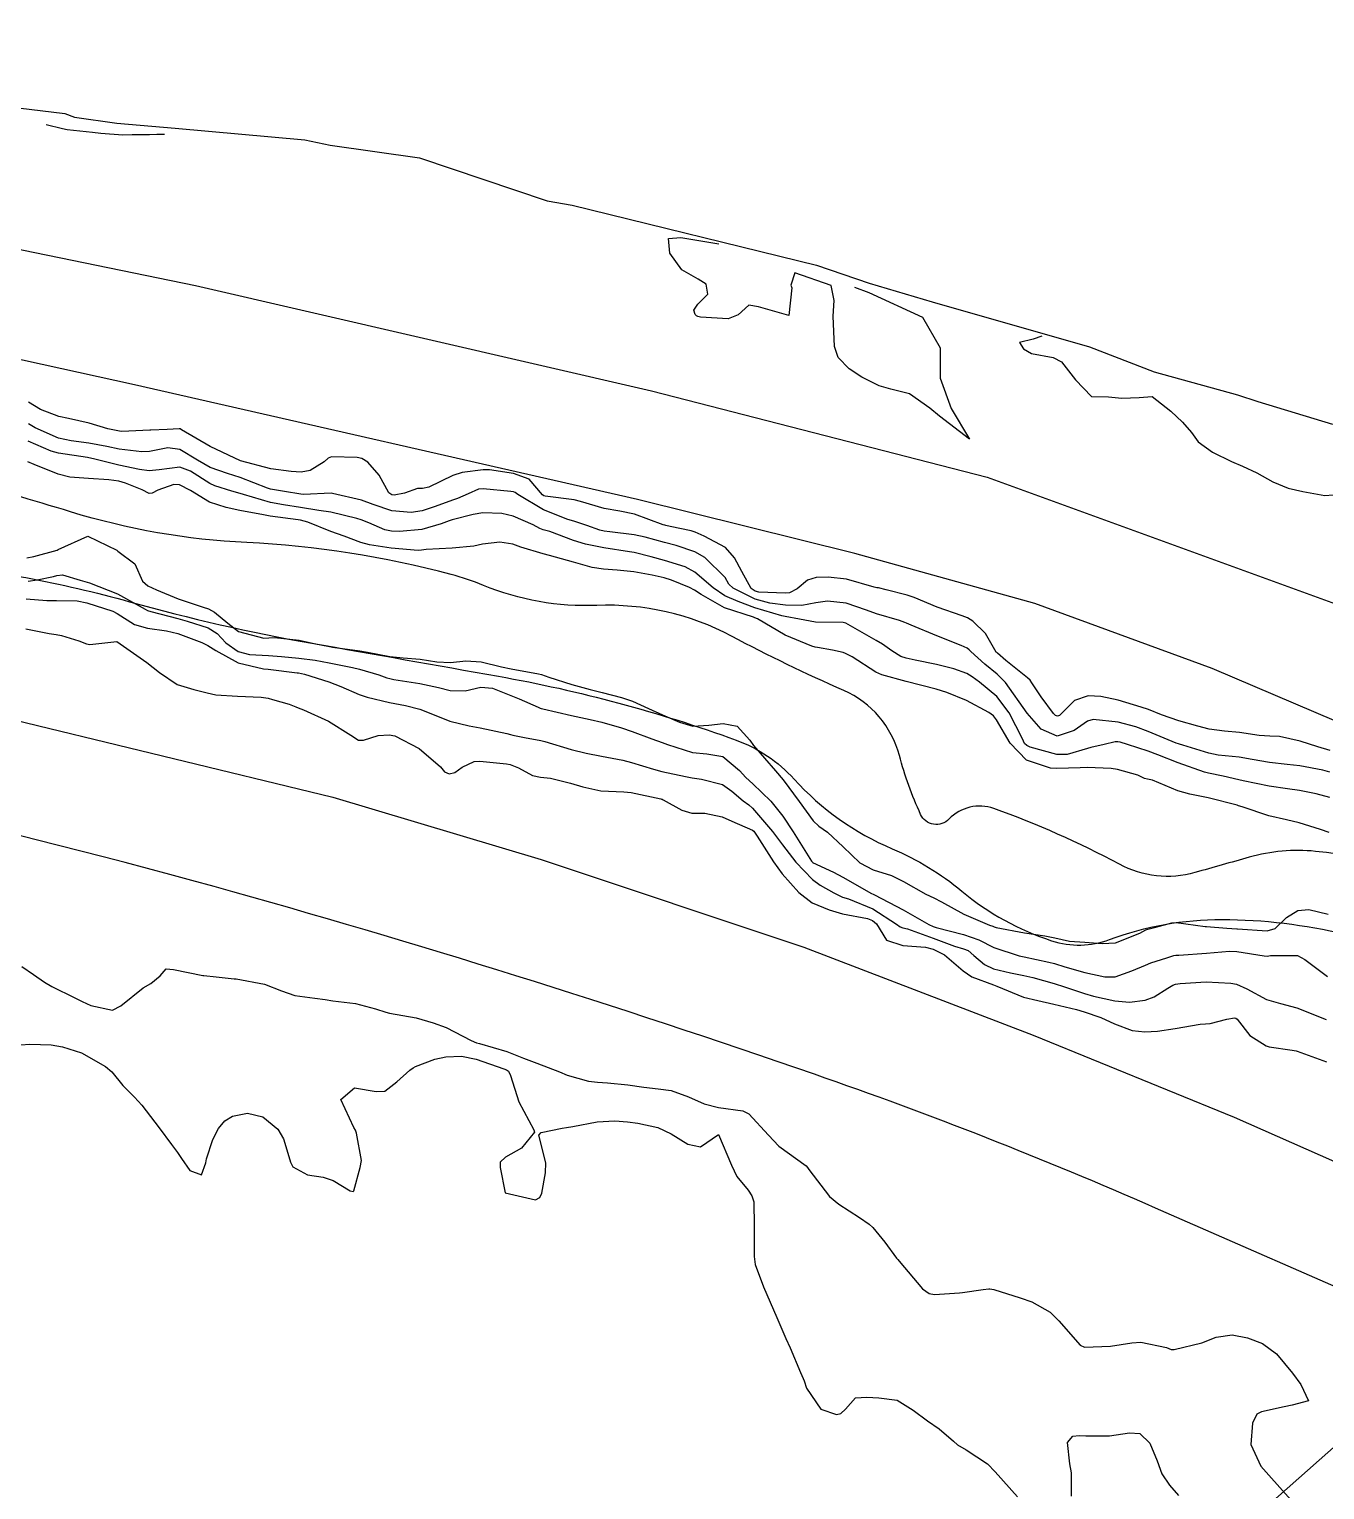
# Model space of a CAD drawing. Header units: metres. Extents: x 307586 to 320046, y 7427249 to 7434250.
# Drawn here: x 316592 to 316677.3, y 7433083.5 to 7433179.7 of the extents above; entities that cross this region are included whole.
import ezdxf

# ---------------------------------------------------------------- set-up
doc = ezdxf.new("R2010")
doc.units = ezdxf.units.M
doc.header["$MEASUREMENT"] = 0
for name, color, linetype in [('Area', 45, 'Continuous'), ('Curvas de Nivel 1m', 11, 'Continuous'), ('Curvas de Nivel 5m', 15, 'Continuous'), ('Hidrografia', 140, 'Continuous'), ('TEXTO', 45, 'Continuous'), ('Vias Primárias', 230, 'Continuous')]:
    doc.layers.add(name, color=color, linetype=linetype)

msp = doc.modelspace()

# ---------------------------------------------------------------- linework, layer by layer
at = {"layer": 'Area'}
msp.add_polyline3d([(316572.07, 7433176.856, 734.791), (316594.333, 7433174.138, 735.894), (316594.988, 7433173.909, 744.784), (316597.779, 7433173.516, 734.781), (316601.613, 7433173.186, 744.21), (316610.145, 7433172.41, 734.872), (316611.813, 7433172.062, 734.933), (316617.699, 7433171.229, 734.865), (316626.115, 7433168.396, 734.915), (316627.759, 7433168.106, 734.804), (316643.858, 7433164.152, 735.066), (316647.316, 7433162.969, 735.387), (316651.471, 7433161.736, 743.466), (316661.833, 7433158.771, 741.128), (316666.095, 7433157.128, 736.258), (316671.599, 7433155.615, 734.167), (316672.927, 7433155.165, 734.257), (316677.847, 7433153.68, 740.217)], dxfattribs=at)
at = {"layer": 'Curvas de Nivel 1m', "flags": 128}
for points, elevation in [([(316593.113, 7433173.43), (316594.179, 7433173.149), (316594.499, 7433173.095), (316596.176, 7433172.916), (316596.709, 7433172.851), (316598.174, 7433172.742), (316598.778, 7433172.756), (316599.351, 7433172.767), (316599.915, 7433172.769), (316600.413, 7433172.783), (316600.913, 7433172.79)], 734), ([(316658.693, 7433159.48), (316658.118, 7433159.279), (316657.223, 7433159.057), (316657.497, 7433158.655), (316658.01, 7433158.341), (316659.445, 7433158.066), (316660.005, 7433157.783), (316660.908, 7433156.611), (316661.977, 7433155.508), (316663.082, 7433155.484), (316663.975, 7433155.387), (316665.104, 7433155.435), (316665.977, 7433155.511), (316667.19, 7433154.538), (316667.956, 7433153.807), (316668.553, 7433153.125), (316668.994, 7433152.514), (316669.933, 7433151.83), (316671.199, 7433151.212), (316671.919, 7433150.906), (316672.868, 7433150.47), (316673.907, 7433149.885), (316674.916, 7433149.458), (316675.901, 7433149.242), (316677.331, 7433148.983), (316677.899, 7433149.029)], 734), ([(316677.7, 7433132.186), (316676.889, 7433132.418), (316675.707, 7433132.809), (316674.355, 7433133.096), (316673.709, 7433133.118), (316673.005, 7433133.172), (316671.712, 7433133.373), (316670.736, 7433133.466), (316669.714, 7433133.591), (316668.98, 7433133.776), (316667.719, 7433134.133), (316666.581, 7433134.541), (316665.728, 7433134.886), (316665.245, 7433135.043), (316663.737, 7433135.49), (316662.584, 7433135.748), (316661.741, 7433135.783), (316660.858, 7433135.487), (316659.993, 7433134.617), (316659.856, 7433134.484), (316659.721, 7433134.438), (316659.593, 7433134.493), (316659.475, 7433134.624), (316658.646, 7433135.73), (316658.051, 7433136.646), (316657.93, 7433136.822), (316657.756, 7433136.966), (316656.319, 7433138.112), (316655.772, 7433138.599), (316655.732, 7433138.63), (316655.701, 7433138.671), (316654.986, 7433139.883), (316654.163, 7433140.694), (316653.796, 7433140.922), (316653.455, 7433141.047), (316651.806, 7433141.62), (316650.299, 7433142.252), (316649.818, 7433142.416), (316648.437, 7433142.761), (316647.948, 7433142.892), (316647.824, 7433142.909), (316647.65, 7433142.947), (316645.83, 7433143.469), (316644.636, 7433143.613), (316643.831, 7433143.589), (316643.261, 7433143.394), (316642.58, 7433142.832), (316642.078, 7433142.578), (316641.819, 7433142.554), (316640.057, 7433142.62), (316639.82, 7433142.679), (316639.545, 7433142.864), (316638.93, 7433143.97), (316638.455, 7433144.881), (316637.853, 7433145.562), (316636.461, 7433146.307), (316635.868, 7433146.565), (316635.604, 7433146.649), (316634.211, 7433146.935), (316633.934, 7433147.009), (316633.864, 7433147.024), (316633.752, 7433147.054), (316631.875, 7433147.753), (316630.902, 7433147.945), (316629.88, 7433148.118), (316628.303, 7433148.587), (316627.888, 7433148.689), (316625.984, 7433148.936), (316625.892, 7433148.964), (316625.815, 7433149.031), (316624.925, 7433150.066), (316623.907, 7433150.442), (316622.322, 7433150.663), (316621.909, 7433150.681), (316620.506, 7433150.495), (316619.905, 7433150.289), (316618.314, 7433149.541), (316617.896, 7433149.451), (316617.583, 7433149.446), (316616.718, 7433149.142), (316616.036, 7433149.003), (316615.891, 7433149.021), (316615.695, 7433149.153), (316615.057, 7433150.315), (316614.305, 7433151.174), (316613.917, 7433151.426), (316613.609, 7433151.492), (316611.918, 7433151.529), (316611.686, 7433151.432), (316611.43, 7433151.205), (316610.499, 7433150.622), (316609.906, 7433150.527), (316609.248, 7433150.571), (316607.908, 7433150.749), (316605.913, 7433151.27), (316603.927, 7433152.219), (316602.032, 7433153.319), (316601.943, 7433153.372), (316601.879, 7433153.385), (316601.076, 7433153.329), (316600.002, 7433153.279), (316599.942, 7433153.278), (316598.101, 7433153.207), (316597.941, 7433153.218), (316597.184, 7433153.378), (316595.946, 7433153.737), (316594.593, 7433154.054), (316593.951, 7433154.191), (316592.741, 7433154.646), (316591.96, 7433155.131)], 734), ([(316677.678, 7433130.762), (316677.214, 7433130.881), (316675.684, 7433131.169), (316674.856, 7433131.271), (316673.687, 7433131.403), (316672.563, 7433131.598), (316671.692, 7433131.738), (316670.304, 7433131.884), (316669.695, 7433132.002), (316667.979, 7433132.526), (316667.774, 7433132.599), (316667.704, 7433132.621), (316667.559, 7433132.677), (316665.712, 7433133.443), (316664.892, 7433133.74), (316663.718, 7433134.058), (316662.081, 7433134.235), (316661.718, 7433134.127), (316660.827, 7433133.493), (316659.708, 7433133.133), (316658.663, 7433133.586), (316657.723, 7433134.65), (316656.317, 7433136.664), (316655.758, 7433137.221), (316654.944, 7433137.862), (316654.016, 7433138.696), (316653.902, 7433138.826), (316653.775, 7433138.923), (316653.384, 7433139.097), (316651.783, 7433139.731), (316650.086, 7433140.441), (316649.791, 7433140.574), (316649.675, 7433140.625), (316649.314, 7433140.747), (316647.799, 7433141.184), (316647.147, 7433141.433), (316645.81, 7433141.896), (316644.587, 7433142.032), (316643.809, 7433141.902), (316642.899, 7433141.737), (316641.807, 7433141.758), (316640.773, 7433141.885), (316639.812, 7433142.153), (316638.358, 7433142.882), (316638.082, 7433143.143), (316637.83, 7433143.573), (316636.504, 7433144.903), (316635.848, 7433145.269), (316634.609, 7433145.684), (316633.852, 7433145.88), (316632.581, 7433146.227), (316631.857, 7433146.386), (316630.247, 7433146.588), (316629.86, 7433146.641), (316629.582, 7433146.706), (316628.731, 7433146.997), (316627.867, 7433147.297), (316627.474, 7433147.409), (316625.878, 7433148.037), (316624.178, 7433149.056), (316624.013, 7433149.177), (316623.894, 7433149.217), (316623.713, 7433149.243), (316621.896, 7433149.424), (316621.59, 7433149.389), (316620.909, 7433149.09), (316620.205, 7433148.78), (316619.886, 7433148.667), (316618.732, 7433148.265), (316617.876, 7433147.979), (316617.155, 7433147.856), (316615.875, 7433147.964), (316614.652, 7433148.397), (316613.885, 7433148.681), (316611.97, 7433149.121), (316611.892, 7433149.129), (316610.055, 7433149.054), (316609.891, 7433149.066), (316608.808, 7433149.236), (316608.019, 7433149.373), (316607.894, 7433149.4), (316607.689, 7433149.458), (316605.902, 7433150.161), (316605.054, 7433150.432), (316603.908, 7433150.824), (316603.078, 7433151.308), (316601.923, 7433152.012), (316601.125, 7433152.128), (316599.921, 7433151.875), (316599.42, 7433151.848), (316597.923, 7433152.044), (316597.1, 7433152.204), (316595.929, 7433152.436), (316594.756, 7433152.582), (316593.933, 7433152.765), (316592.384, 7433153.436), (316591.946, 7433153.707)], 733), ([(316677.66, 7433129.08), (316676.76, 7433129.321), (316675.664, 7433129.556), (316674.888, 7433129.665), (316673.667, 7433129.83), (316671.96, 7433130.187), (316671.671, 7433130.255), (316670.641, 7433130.49), (316669.676, 7433130.693), (316669.418, 7433130.762), (316667.685, 7433131.368), (316666.345, 7433131.891), (316665.697, 7433132.131), (316664.353, 7433132.57), (316663.85, 7433132.723), (316663.705, 7433132.761), (316663.523, 7433132.764), (316662.816, 7433132.589), (316661.919, 7433132.379), (316661.699, 7433132.319), (316660.379, 7433131.927), (316659.693, 7433131.927), (316657.941, 7433132.405), (316657.701, 7433132.507), (316657.564, 7433132.651), (316657.416, 7433132.943), (316656.554, 7433134.662), (316655.739, 7433135.737), (316654.588, 7433136.687), (316654.1, 7433137.039), (316653.758, 7433137.247), (316652.912, 7433137.558), (316651.764, 7433137.849), (316650.356, 7433138.145), (316649.768, 7433138.261), (316649.408, 7433138.384), (316648.824, 7433138.754), (316648.202, 7433139.188), (316647.78, 7433139.429), (316646.259, 7433140.314), (316645.791, 7433140.573), (316645.607, 7433140.608), (316643.791, 7433140.638), (316642.728, 7433140.831), (316641.796, 7433141.017), (316641.578, 7433141.061), (316639.804, 7433141.587), (316638.693, 7433141.993), (316637.815, 7433142.366), (316637.04, 7433142.898), (316635.833, 7433143.942), (316635.21, 7433144.292), (316633.841, 7433144.711), (316632.961, 7433144.949), (316631.846, 7433145.222), (316631.529, 7433145.281), (316629.849, 7433145.543), (316628.639, 7433145.787), (316627.853, 7433146.028), (316626.281, 7433146.604), (316625.86, 7433146.729), (316625.638, 7433146.811), (316625.185, 7433147.04), (316623.871, 7433147.62), (316623.139, 7433147.802), (316621.874, 7433147.845), (316621.231, 7433147.728), (316619.867, 7433147.382), (316619.651, 7433147.318), (316619.124, 7433147.111), (316617.859, 7433146.741), (316616.398, 7433146.604), (316615.858, 7433146.634), (316615.428, 7433146.726), (316614.361, 7433147.173), (316613.866, 7433147.376), (316613.584, 7433147.466), (316611.873, 7433147.881), (316611.079, 7433148.003), (316609.877, 7433148.19), (316608.752, 7433148.364), (316607.882, 7433148.532), (316606.109, 7433149.048), (316605.891, 7433149.111), (316605.351, 7433149.278), (316604.226, 7433149.625), (316603.898, 7433149.775), (316602.632, 7433150.586), (316601.908, 7433150.856), (316600.556, 7433150.684), (316599.906, 7433150.608), (316599.254, 7433150.697), (316597.909, 7433150.982), (316596.224, 7433151.387), (316595.914, 7433151.467), (316595.827, 7433151.478), (316593.918, 7433151.764), (316593.445, 7433151.9), (316591.93, 7433152.57)], 732), ([(316677.637, 7433126.779), (316677.065, 7433126.99), (316675.643, 7433127.411), (316674.81, 7433127.608), (316673.647, 7433127.89), (316671.888, 7433128.478), (316671.654, 7433128.548), (316671.558, 7433128.577), (316669.659, 7433129.071), (316668.443, 7433129.3), (316667.663, 7433129.536), (316665.996, 7433130.22), (316665.67, 7433130.289), (316665.458, 7433130.34), (316665.015, 7433130.56), (316663.678, 7433130.937), (316663.276, 7433130.987), (316661.68, 7433131.073), (316661.235, 7433131.049), (316659.679, 7433131.001), (316659.276, 7433131.029), (316657.686, 7433131.546), (316656.624, 7433132.661), (316655.718, 7433134.202), (316655.518, 7433134.47), (316655.198, 7433134.678), (316653.735, 7433135.481), (316652.442, 7433136.013), (316651.746, 7433136.234), (316649.753, 7433136.74), (316648.16, 7433137.167), (316647.759, 7433137.35), (316646.196, 7433138.358), (316645.771, 7433138.577), (316645.612, 7433138.634), (316644.901, 7433138.803), (316643.925, 7433138.968), (316643.775, 7433138.994), (316643.549, 7433139.048), (316641.782, 7433139.789), (316639.967, 7433140.858), (316639.794, 7433140.933), (316639.697, 7433140.959), (316637.803, 7433141.578), (316636.259, 7433142.463), (316635.821, 7433142.755), (316635.496, 7433142.915), (316634.301, 7433143.406), (316633.829, 7433143.559), (316633.039, 7433143.739), (316631.833, 7433143.948), (316630.734, 7433144.071), (316629.834, 7433144.12), (316629.087, 7433144.243), (316627.839, 7433144.595), (316626.261, 7433145.026), (316625.844, 7433145.135), (316624.382, 7433145.585), (316623.85, 7433145.771), (316623.006, 7433145.914), (316621.85, 7433145.772), (316621.28, 7433145.654), (316619.847, 7433145.519), (316618.148, 7433145.427), (316617.845, 7433145.371), (316617.623, 7433145.355), (316615.847, 7433145.514), (316614.404, 7433145.727), (316613.85, 7433145.891), (316612.74, 7433146.305), (316611.857, 7433146.617), (316610.359, 7433147.215), (316609.865, 7433147.352), (316609.71, 7433147.378), (316607.869, 7433147.628), (316607.422, 7433147.702), (316605.874, 7433148.005), (316604.972, 7433148.188), (316603.882, 7433148.539), (316602.614, 7433149.313), (316601.897, 7433149.686), (316601.524, 7433149.696), (316600.47, 7433149.334), (316600.095, 7433149.133), (316599.889, 7433149.106), (316599.435, 7433149.347), (316598.338, 7433149.804), (316597.898, 7433149.923), (316597.252, 7433150.024), (316595.9, 7433150.101), (316594.683, 7433150.191), (316593.903, 7433150.387), (316592.318, 7433151.027), (316591.91, 7433151.198)], 731), ([(316591.837, 7433144.869), (316592.306, 7433144.968), (316593.843, 7433145.39), (316593.903, 7433145.419), (316595.852, 7433146.309), (316597.758, 7433145.371), (316597.842, 7433145.313), (316598.965, 7433144.484), (316599.464, 7433143.345), (316599.818, 7433143.031), (316600.391, 7433142.757), (316601.806, 7433142.166), (316603.465, 7433141.636), (316603.796, 7433141.517), (316604.196, 7433141.294), (316605.087, 7433140.581), (316605.781, 7433140.03), (316607.441, 7433139.589), (316607.776, 7433139.608), (316608.164, 7433139.631), (316609.775, 7433139.463), (316610.847, 7433139.209), (316611.77, 7433139.024), (316611.973, 7433138.994), (316613.766, 7433138.747), (316614.284, 7433138.653), (316615.761, 7433138.366), (316616.621, 7433138.28), (316617.759, 7433138.192), (316618.848, 7433138.022), (316619.756, 7433137.978), (316620.756, 7433138.092), (316621.757, 7433138.018), (316623.116, 7433137.703), (316623.751, 7433137.572), (316625.546, 7433137.233), (316625.745, 7433137.186), (316626.23, 7433137.025), (316627.738, 7433136.527), (316628.943, 7433136.2), (316629.733, 7433136.008), (316631.014, 7433135.684), (316631.728, 7433135.441), (316632.793, 7433134.949), (316633.719, 7433134.525), (316634.834, 7433134.043), (316635.712, 7433133.784), (316636.764, 7433133.848), (316637.714, 7433133.972), (316638.624, 7433133.789), (316639.464, 7433132.864), (316639.698, 7433132.519), (316641.158, 7433130.845), (316641.667, 7433130.25), (316642.718, 7433128.829), (316643.64, 7433127.555), (316644.017, 7433127.194), (316644.571, 7433126.806), (316645.619, 7433125.834), (316646.708, 7433124.779), (316647.598, 7433124.326), (316648.794, 7433123.951), (316649.591, 7433123.557), (316651.051, 7433122.725), (316651.579, 7433122.479), (316652.082, 7433122.208), (316653.563, 7433121.405), (316655.262, 7433120.674), (316655.482, 7433120.601), (316655.552, 7433120.575), (316655.689, 7433120.531), (316657.548, 7433120.18), (316658.9, 7433119.984), (316659.545, 7433119.842), (316660.531, 7433119.623), (316661.542, 7433119.555), (316662.666, 7433119.464), (316663.542, 7433119.518), (316665.147, 7433120.154), (316665.551, 7433120.373), (316665.683, 7433120.418), (316666.216, 7433120.543), (316667.253, 7433120.838), (316667.558, 7433120.847), (316669.455, 7433120.6), (316669.554, 7433120.588), (316670.88, 7433120.487), (316671.553, 7433120.446), (316671.588, 7433120.445), (316673.551, 7433120.306), (316674.075, 7433120.452), (316674.816, 7433121.19), (316675.571, 7433121.643), (316676.278, 7433121.717), (316677.568, 7433121.405)], 731), ([(316591.927, 7433143.333), (316592.522, 7433143.433), (316593.596, 7433143.651), (316593.826, 7433143.712), (316594.179, 7433143.767), (316595.357, 7433143.397), (316595.821, 7433143.273), (316595.977, 7433143.232), (316597.81, 7433142.51), (316599.646, 7433141.491), (316599.794, 7433141.413), (316600.003, 7433141.338), (316601.788, 7433140.871), (316602.399, 7433140.701), (316603.783, 7433140.265), (316604.375, 7433139.888), (316604.95, 7433139.282), (316605.764, 7433138.696), (316606.516, 7433138.508), (316607.761, 7433138.44), (316608.618, 7433138.379), (316609.759, 7433138.277), (316610.829, 7433138.137), (316611.754, 7433137.966), (316613.29, 7433137.645), (316613.748, 7433137.539), (316615.028, 7433137.161), (316615.555, 7433136.967), (316615.741, 7433136.917), (316616.017, 7433136.87), (316617.738, 7433136.596), (316618.951, 7433136.328), (316619.733, 7433136.147), (316620.703, 7433136.12), (316621.736, 7433136.356), (316622.522, 7433136.285), (316623.73, 7433135.816), (316624.271, 7433135.594), (316625.519, 7433135.033), (316625.658, 7433134.967), (316625.722, 7433134.944), (316625.832, 7433134.919), (316627.718, 7433134.492), (316628.945, 7433134.222), (316629.714, 7433134.041), (316631.001, 7433133.676), (316631.708, 7433133.437), (316633.004, 7433132.947), (316633.699, 7433132.708), (316634.048, 7433132.585), (316635.69, 7433132.042), (316636.63, 7433131.959), (316637.687, 7433131.797), (316638.783, 7433130.873), (316639.205, 7433130.404), (316639.664, 7433129.989), (316640.845, 7433128.848), (316641.643, 7433127.863), (316642.33, 7433126.833), (316643.535, 7433124.89), (316643.583, 7433124.82), (316643.603, 7433124.803), (316644.966, 7433124.169), (316645.593, 7433123.838), (316647.482, 7433122.771), (316647.582, 7433122.718), (316647.678, 7433122.672), (316649.567, 7433121.691), (316651.264, 7433120.723), (316651.552, 7433120.591), (316651.744, 7433120.525), (316653.547, 7433120.071), (316654.559, 7433119.701), (316655.538, 7433119.2), (316657.216, 7433118.653), (316657.532, 7433118.591), (316659.151, 7433118.247), (316659.528, 7433118.144), (316660.215, 7433117.924), (316661.523, 7433117.568), (316662.839, 7433117.268), (316663.52, 7433117.283), (316664.63, 7433117.669), (316665.528, 7433118.048), (316665.887, 7433118.188), (316666.933, 7433118.536), (316667.388, 7433118.678), (316667.535, 7433118.703), (316667.715, 7433118.708), (316669.536, 7433118.829), (316671.06, 7433118.963), (316671.538, 7433118.941), (316673.35, 7433118.647), (316673.535, 7433118.644), (316673.757, 7433118.679), (316675.535, 7433118.674), (316676.03, 7433118.425), (316677.522, 7433117.305)], 732), ([(316591.804, 7433142.175), (316593.155, 7433142.074), (316593.803, 7433142.076), (316595.165, 7433142.037), (316595.801, 7433141.913), (316597.505, 7433141.373), (316597.791, 7433141.216), (316598.923, 7433140.491), (316599.782, 7433140.237), (316601.05, 7433140.057), (316601.779, 7433139.882), (316603.369, 7433139.304), (316603.77, 7433139.11), (316604.296, 7433138.761), (316605.753, 7433137.957), (316607.429, 7433137.572), (316607.747, 7433137.546), (316609.658, 7433137.308), (316609.744, 7433137.295), (316610.141, 7433137.216), (316611.738, 7433136.714), (316612.524, 7433136.404), (316613.73, 7433135.88), (316614.248, 7433135.692), (316615.725, 7433135.345), (316616.774, 7433135.139), (316617.721, 7433134.905), (316619, 7433134.395), (316619.713, 7433134.107), (316620.988, 7433133.809), (316621.709, 7433133.674), (316623.466, 7433133.302), (316623.705, 7433133.241), (316623.85, 7433133.203), (316624.612, 7433133.046), (316625.7, 7433132.837), (316625.958, 7433132.769), (316627.691, 7433132.246), (316628.679, 7433132.004), (316629.685, 7433131.814), (316631.107, 7433131.541), (316631.679, 7433131.395), (316633.117, 7433130.946), (316633.672, 7433130.802), (316635.223, 7433130.471), (316635.668, 7433130.376), (316636.284, 7433130.286), (316637.663, 7433129.94), (316638.275, 7433129.497), (316639.016, 7433128.87), (316639.39, 7433128.604), (316639.648, 7433128.377), (316640.951, 7433126.847), (316641.62, 7433125.965), (316642.495, 7433124.831), (316643.592, 7433123.681), (316644.092, 7433123.317), (316645.009, 7433122.799), (316645.579, 7433122.527), (316645.961, 7433122.402), (316647.568, 7433121.743), (316649.137, 7433120.746), (316649.366, 7433120.558), (316649.55, 7433120.495), (316649.847, 7433120.44), (316651.544, 7433119.829), (316652.946, 7433119.299), (316653.537, 7433119.119), (316653.84, 7433119), (316654.223, 7433118.69), (316654.925, 7433118.077), (316655.524, 7433117.808), (316656.644, 7433117.536), (316657.52, 7433117.364), (316658.111, 7433117.233), (316659.515, 7433116.834), (316660.182, 7433116.613), (316661.506, 7433116.168), (316662.096, 7433116.002), (316663.5, 7433115.686), (316664.467, 7433115.597), (316665.501, 7433115.741), (316666.092, 7433115.957), (316666.995, 7433116.535), (316667.32, 7433116.727), (316667.515, 7433116.783), (316667.821, 7433116.831), (316669.517, 7433116.952), (316671.139, 7433116.862), (316671.516, 7433116.787), (316672.207, 7433116.473), (316673.503, 7433115.776), (316674.424, 7433115.521), (316675.495, 7433115.241), (316677.435, 7433114.459)], 733), ([(316591.781, 7433140.208), (316593.301, 7433139.902), (316593.777, 7433139.823), (316594.114, 7433139.752), (316595.271, 7433139.398), (316595.77, 7433139.208), (316595.984, 7433139.173), (316597.773, 7433139.37), (316599.752, 7433137.973), (316600.575, 7433137.332), (316601.735, 7433136.525), (316602.832, 7433136.208), (316603.73, 7433135.982), (316604.286, 7433135.849), (316605.728, 7433135.773), (316607.287, 7433135.694), (316607.727, 7433135.622), (316608.031, 7433135.55), (316609.129, 7433135.229), (316609.554, 7433135.055), (316609.721, 7433134.987), (316610.063, 7433134.873), (316611.712, 7433134.117), (316613.192, 7433133.185), (316613.698, 7433132.875), (316614.014, 7433132.859), (316614.976, 7433133.161), (316615.704, 7433133.216), (316616.074, 7433133.146), (316617.691, 7433132.311), (316619.081, 7433131.109), (316619.35, 7433130.785), (316619.668, 7433130.648), (316620.032, 7433130.734), (316620.512, 7433131.092), (316621.298, 7433131.465), (316621.679, 7433131.489), (316623.435, 7433131.304), (316623.676, 7433131.257), (316624.216, 7433131.052), (316625.16, 7433130.529), (316625.667, 7433130.436), (316626.33, 7433130.36), (316627.663, 7433130.033), (316628.461, 7433129.798), (316629.658, 7433129.524), (316631.16, 7433129.463), (316631.657, 7433129.413), (316633.603, 7433128.991), (316633.653, 7433128.977), (316633.684, 7433128.971), (316633.765, 7433128.938), (316634.984, 7433128.257), (316635.644, 7433128.054), (316636.49, 7433128.056), (316637.642, 7433127.816), (316638.28, 7433127.521), (316639.634, 7433126.93), (316639.719, 7433126.859), (316639.952, 7433126.532), (316641.017, 7433124.846), (316641.595, 7433124.066), (316642.69, 7433122.829), (316643.573, 7433122.155), (316644.691, 7433121.678), (316645.562, 7433121.423), (316647.219, 7433121.112), (316647.556, 7433120.994), (316647.799, 7433120.766), (316648.476, 7433119.69), (316649.539, 7433119.342), (316651.029, 7433119.234), (316651.537, 7433119.093), (316652.282, 7433118.713), (316653.523, 7433117.663), (316654.091, 7433117.263), (316655.514, 7433116.746), (316655.734, 7433116.668), (316657.502, 7433115.945), (316658.426, 7433115.709), (316659.496, 7433115.475), (316660.977, 7433115.119), (316661.489, 7433114.977), (316662.591, 7433114.589), (316663.479, 7433114.183), (316664.655, 7433113.743), (316665.474, 7433113.648), (316666.325, 7433113.691), (316667.476, 7433113.86), (316669.137, 7433114.162), (316669.48, 7433114.181), (316669.782, 7433114.195), (316670.88, 7433114.486), (316671.387, 7433114.579), (316671.484, 7433114.557), (316671.567, 7433114.479), (316672.408, 7433113.406), (316673.466, 7433112.719), (316673.671, 7433112.663), (316675.183, 7433112.434), (316675.462, 7433112.388), (316675.52, 7433112.372), (316677.452, 7433111.673)], 734), ([(316591.453, 7433112.803), (316592.041, 7433112.844), (316593.454, 7433112.799), (316594.184, 7433112.67), (316595.446, 7433112.271), (316597.032, 7433111.374), (316597.429, 7433111.021), (316598.171, 7433110.11), (316598.931, 7433109.347), (316599.405, 7433108.82), (316600.552, 7433107.328), (316601.372, 7433106.221), (316601.758, 7433105.705), (316602.027, 7433105.31), (316602.574, 7433104.521), (316603.352, 7433104.229), (316603.621, 7433105.027), (316603.678, 7433105.287), (316604.098, 7433106.561), (316604.474, 7433107.279), (316604.882, 7433107.784), (316605.395, 7433108.085), (316606.367, 7433108.292), (316607.395, 7433108.051), (316608.364, 7433107.235), (316608.747, 7433106.6), (316609.169, 7433105.223), (316609.207, 7433105.067), (316609.358, 7433104.762), (316610.338, 7433104.225), (316611.352, 7433104.082), (316612.02, 7433103.86), (316613.142, 7433103.173), (316613.342, 7433103.14), (316613.365, 7433103.147), (316613.38, 7433103.17), (316613.808, 7433104.716), (316613.882, 7433105.165), (316613.564, 7433106.985), (316613.496, 7433107.169), (316613.386, 7433107.347), (316612.527, 7433109.183), (316613.421, 7433109.97), (316614.848, 7433109.727), (316615.419, 7433109.739), (316616.217, 7433110.35), (316617.066, 7433111.134), (316617.283, 7433111.283), (316617.436, 7433111.362), (316618.705, 7433111.85), (316619.446, 7433112.002), (316620.483, 7433112.054), (316621.445, 7433111.856), (316623.271, 7433111.217), (316623.434, 7433111.153), (316623.578, 7433111.049), (316623.705, 7433110.772), (316624.248, 7433109.042), (316625.227, 7433107.2), (316625.287, 7433107.031), (316624.415, 7433105.997), (316623.366, 7433105.387), (316623.012, 7433105.055), (316623.019, 7433104.715), (316623.343, 7433103.05), (316625.336, 7433102.582), (316625.637, 7433102.729), (316625.753, 7433103.026), (316626.016, 7433104.364), (316626.037, 7433105.023), (316625.576, 7433106.842), (316625.723, 7433107.027), (316627.096, 7433107.313), (316627.396, 7433107.347), (316627.804, 7433107.411), (316629.4, 7433107.72), (316630.581, 7433107.789), (316631.401, 7433107.728), (316632.094, 7433107.643), (316633.397, 7433107.357), (316634.288, 7433106.921), (316635.383, 7433106.253), (316636.214, 7433106.068), (316637.393, 7433106.89), (316638.257, 7433104.877), (316638.602, 7433104.118), (316639.347, 7433103.222), (316639.598, 7433102.857), (316639.731, 7433102.462), (316639.76, 7433100.856), (316639.759, 7433100.405), (316639.747, 7433098.855), (316639.822, 7433098.32), (316640.355, 7433096.849), (316641.243, 7433094.84), (316641.845, 7433093.447), (316642.112, 7433092.827), (316642.8, 7433091.215), (316642.979, 7433090.813), (316643.037, 7433090.657), (316643.187, 7433090.184), (316644.144, 7433088.8), (316645.169, 7433088.443), (316645.456, 7433088.501), (316645.775, 7433088.784), (316646.429, 7433089.529), (316647.181, 7433089.584), (316647.973, 7433089.55), (316649.179, 7433089.377), (316650.231, 7433088.729), (316651.166, 7433088.016), (316651.942, 7433087.49), (316652.871, 7433086.694), (316653.149, 7433086.452), (316653.721, 7433086.107), (316655.131, 7433085.191), (316655.632, 7433084.665), (316657.106, 7433083.008)], 736), ([(316660.648, 7433083.064), (316660.651, 7433084.605), (316660.543, 7433085.194), (316660.386, 7433086.608), (316660.751, 7433087.01), (316661.158, 7433087.067), (316661.607, 7433087.042), (316663.158, 7433087.034), (316664.48, 7433087.237), (316665.159, 7433087.188), (316665.814, 7433086.543), (316666.289, 7433085.386), (316666.601, 7433084.535), (316667.115, 7433083.786), (316667.693, 7433083.106)], 736)]:
    msp.add_lwpolyline(points, dxfattribs=dict(at, elevation=elevation))
at = {"layer": 'Curvas de Nivel 5m', "elevation": 735, "flags": 128}
for points in [[(316646.353, 7433162.71), (316647.295, 7433162.363), (316650.833, 7433160.732), (316652.013, 7433158.72), (316651.993, 7433156.72), (316652.729, 7433154.712), (316653.943, 7433152.7), (316651.958, 7433154.207), (316651.331, 7433154.726), (316649.977, 7433155.671), (316648.747, 7433155.993), (316647.985, 7433156.215), (316646.851, 7433156.781), (316645.998, 7433157.326), (316645.285, 7433158.08), (316645.053, 7433158.804), (316645.004, 7433159.786), (316644.947, 7433160.806), (316645.021, 7433161.833), (316644.813, 7433162.809), (316642.435, 7433163.655), (316642.176, 7433162.839), (316642.228, 7433162.671), (316642.033, 7433160.84), (316640.041, 7433161.412), (316639.392, 7433161.52), (316638.693, 7433160.88), (316638.03, 7433160.628), (316636.205, 7433160.734), (316636.032, 7433160.774), (316635.942, 7433160.822), (316635.863, 7433160.913), (316635.766, 7433161.185), (316636.043, 7433161.577), (316636.703, 7433162.254), (316636.594, 7433162.905), (316636.066, 7433163.236), (316634.984, 7433163.838), (316634.194, 7433164.938), (316634.117, 7433165.923), (316634.926, 7433165.983), (316637.423, 7433165.56)], [(316591.511, 7433117.964), (316592.276, 7433117.428), (316593.005, 7433116.924), (316593.495, 7433116.635), (316594.999, 7433115.883), (316595.485, 7433115.646), (316596.054, 7433115.384), (316597.48, 7433115.087), (316598.041, 7433115.362), (316599.495, 7433116.546), (316600.002, 7433116.831), (316600.617, 7433117.329), (316601.027, 7433117.808), (316601.509, 7433117.748), (316603.429, 7433117.366), (316603.504, 7433117.354), (316604.303, 7433117.282), (316605.502, 7433117.152), (316605.633, 7433117.137), (316607.498, 7433116.801), (316608.615, 7433116.354), (316609.491, 7433116.044), (316610.82, 7433115.877), (316611.489, 7433115.774), (316611.998, 7433115.703), (316613.486, 7433115.509), (316614.797, 7433115.157), (316615.481, 7433114.942), (316615.739, 7433114.889), (316617.477, 7433114.569), (316618.614, 7433114.253), (316619.471, 7433113.926), (316621.103, 7433113.084), (316621.461, 7433112.935), (316621.654, 7433112.883), (316623.453, 7433112.357), (316624.559, 7433111.926), (316625.441, 7433111.589), (316626.92, 7433111.015), (316627.431, 7433110.8), (316628.834, 7433110.396), (316629.426, 7433110.336), (316630.099, 7433110.3), (316631.425, 7433110.15), (316632.483, 7433110.003), (316633.423, 7433109.896), (316634.28, 7433109.78), (316635.417, 7433109.366), (316636.45, 7433108.9), (316637.411, 7433108.673), (316638.995, 7433108.453), (316639.407, 7433108.256), (316640.699, 7433106.847), (316641.382, 7433106.111), (316643.182, 7433104.813), (316643.274, 7433104.723), (316643.361, 7433104.588), (316644.722, 7433102.796), (316645.336, 7433102.302), (316646.685, 7433101.414), (316647.316, 7433100.988), (316647.567, 7433100.766), (316648.348, 7433099.799), (316649.136, 7433098.742), (316649.206, 7433098.655), (316649.291, 7433098.541), (316650.839, 7433096.724), (316651.268, 7433096.415), (316651.631, 7433096.351), (316653.269, 7433096.459), (316653.483, 7433096.475), (316654.829, 7433096.674), (316655.218, 7433096.726), (316655.273, 7433096.728), (316655.546, 7433096.667), (316657.265, 7433096.136), (316658.043, 7433095.856), (316659.251, 7433095.186), (316659.82, 7433094.614), (316661.227, 7433093.006), (316661.505, 7433092.875), (316663.227, 7433092.948), (316664.617, 7433093.168), (316665.229, 7433093.205), (316666.907, 7433092.853), (316667.225, 7433092.734), (316667.419, 7433092.721), (316669.229, 7433093.152), (316670.184, 7433093.54), (316671.235, 7433093.692), (316672.251, 7433093.482), (316673.23, 7433093.109), (316674.165, 7433092.441), (316675.21, 7433091.156), (316675.764, 7433090.424), (316676.262, 7433089.344), (316675.182, 7433089.053), (316674.666, 7433088.95), (316673.175, 7433088.616), (316672.862, 7433088.455), (316672.571, 7433087.863), (316672.464, 7433086.46), (316673.132, 7433085.046), (316673.659, 7433084.445), (316675.107, 7433082.83)]]:
    msp.add_lwpolyline(points, dxfattribs=at)
at = {"layer": 'Hidrografia', "elevation": 735.418}
msp.add_lwpolyline([(316756.171, 7433081.216, 0.03125), (316745.665, 7433088.989, -0.001988), (316727.736, 7433100.696, 0.031057), (316711.14, 7433110.206, 0.020744), (316696.743, 7433116.579, -0.059687), (316687.618, 7433121.499, 0.129981), (316676.723, 7433125.541, 0.093097), (316672.365, 7433125.152, 0.000251), (316668.785, 7433124.142, -0.194607), (316663.805, 7433124.686, 0.037486), (316655.541, 7433128.359, 0.296032), (316652.584, 7433127.66, -0.528813), (316650.717, 7433127.971, -0.043543), (316649.316, 7433131.857, 0.228257), (316645.658, 7433136.132, -0.018515), (316638.258, 7433139.718, 0.132928), (316629.386, 7433141.739, -0.108112), (316621.915, 7433143.06, 0.03226), (316619.785, 7433143.78, 0.053457), (316606.322, 7433145.879, -0.062648), (316594.716, 7433147.907, 0.0152), (316579.697, 7433152.026, 0.000472)], format="xyb", dxfattribs=at)
at = {"layer": 'Hidrografia'}
msp.add_lwpolyline([(316584.832, 7433144.55, -0.044579), (316598.606, 7433141.985, 0.02465), (316610.605, 7433139.252, -0.000282), (316622.901, 7433137.076, -0.04343), (316638.567, 7433132.866, -0.121983), (316642.38, 7433130.301, 0.109183), (316648.839, 7433125.715, -0.073854), (316653.43, 7433122.917, 0.0955), (316659.345, 7433119.652, 0.168728), (316663.158, 7433119.73, -0.089297), (316670.56, 7433121.051, -0.118156), (316686.367, 7433117.237, -0.026719), (316702.118, 7433108.105, 0.0417), (316717.704, 7433099.681, -0.065533), (316732.256, 7433090.898, 0.004261), (316748.157, 7433078.42, -0.027248)], format="xyb", dxfattribs=at)
at = {"layer": 'TEXTO'}
msp.add_line((316564.421, 7432985.864), (316738.342, 7433139.73), dxfattribs=at)
at = {"layer": 'Vias Primárias', "elevation": 734.414}
msp.add_lwpolyline([(316352.56, 7433166.639), (316378.58, 7433170.981), (316402.939, 7433174.361), (316426.989, 7433176.921), (316453.641, 7433178.83), (316484.063, 7433179.7), (316511.583, 7433178.659), (316523.933, 7433177.843), (316543.984, 7433174.573), (316569.571, 7433169.66), (316602.954, 7433162.825), (316632.982, 7433155.875), (316655.098, 7433150.186), (316679.483, 7433141.311), (316692.672, 7433135.854), (316709.555, 7433127.6), (316724.616, 7433119.381), (316736.772, 7433112.026), (316749.712, 7433103.798), (316769.904, 7433090.117), (316785.338, 7433079.212), (316813.392, 7433057.447)], dxfattribs=at)
msp.add_lwpolyline([(316352.56, 7433166.639), (316378.58, 7433170.981), (316402.939, 7433174.361), (316426.989, 7433176.921), (316453.641, 7433178.83), (316484.063, 7433179.7), (316511.583, 7433178.659), (316523.933, 7433177.843), (316543.984, 7433174.573), (316569.571, 7433169.66), (316602.954, 7433162.825), (316632.982, 7433155.875), (316655.098, 7433150.186), (316679.483, 7433141.311), (316692.672, 7433135.854), (316709.555, 7433127.6), (316724.616, 7433119.381), (316736.772, 7433112.026), (316749.712, 7433103.798), (316769.904, 7433090.117), (316785.338, 7433079.212), (316813.392, 7433057.447)], dxfattribs=at)
at = {"layer": 'Vias Primárias'}
msp.add_lwpolyline([(316771.02, 7433081.014), (316757.506, 7433089.935), (316738.976, 7433102.23), (316733.385, 7433105.834), (316725.982, 7433110.411), (316716.691, 7433116), (316706.218, 7433121.415), (316691.931, 7433128.116), (316678.118, 7433134.089), (316669.922, 7433137.584), (316658.239, 7433141.866), (316646.376, 7433145.154), (316632.068, 7433148.712), (316598.929, 7433156.275), (316568.51, 7433162.967)], dxfattribs=at)
msp.add_lwpolyline([(316771.02, 7433081.014), (316757.506, 7433089.935), (316738.976, 7433102.23), (316733.385, 7433105.834), (316725.982, 7433110.411), (316716.691, 7433116), (316706.218, 7433121.415), (316691.931, 7433128.116), (316678.118, 7433134.089), (316669.922, 7433137.584), (316658.239, 7433141.866), (316646.376, 7433145.154), (316632.068, 7433148.712), (316598.929, 7433156.275), (316568.51, 7433162.967)], dxfattribs=at)
for points in [[(316589.53, 7433134.553), (316612.007, 7433129.112), (316625.711, 7433125.002), (316643.02, 7433119.225), (316658.136, 7433113.441), (316671.361, 7433108.038), (316684.78, 7433102.102), (316701.174, 7433094.209), (316715.682, 7433086.426), (316724.144, 7433081.627), (316731.363, 7433077.35), (316742.65, 7433070.223), (316754.291, 7433062.281), (316766.191, 7433053.972), (316784.361, 7433040.262), (316795.999, 7433030.366), (316803.218, 7433023.512), (316817.835, 7433010.403), (316828.755, 7432998.814), (316840.806, 7432985.588), (316847.308, 7432978.107), (316858.528, 7432964.957), (316867.899, 7432952.077), (316875.835, 7432941.34, 0.003565)], [(316589.53, 7433134.553), (316612.007, 7433129.112), (316625.711, 7433125.002), (316643.02, 7433119.225), (316658.136, 7433113.441), (316671.361, 7433108.038), (316684.78, 7433102.102), (316701.174, 7433094.209), (316715.682, 7433086.426), (316724.144, 7433081.627), (316731.363, 7433077.35), (316742.65, 7433070.223), (316754.291, 7433062.281), (316766.191, 7433053.972), (316784.361, 7433040.262), (316795.999, 7433030.366), (316803.218, 7433023.512), (316817.835, 7433010.403), (316828.755, 7432998.814), (316840.806, 7432985.588), (316847.308, 7432978.107), (316858.528, 7432964.957), (316867.899, 7432952.077), (316875.835, 7432941.34, 0.003565)], [(316726.301, 7433071.937), (316706.477, 7433083.664), (316693.932, 7433089.847), (316681.747, 7433095.218), (316666.195, 7433102.039, 0.019741), (316643.725, 7433110.854, 0.015676), (316604.171, 7433123.221, 0.028846), (316556.886, 7433133.497, 0.00243)], [(316726.301, 7433071.937), (316706.477, 7433083.664), (316693.932, 7433089.847), (316681.747, 7433095.218), (316666.195, 7433102.039, 0.019741), (316643.725, 7433110.854, 0.015676), (316604.171, 7433123.221, 0.028846), (316556.886, 7433133.497, 0.00243)]]:
    msp.add_lwpolyline(points, format="xyb", dxfattribs=at)

doc.saveas('drawing.dxf')
